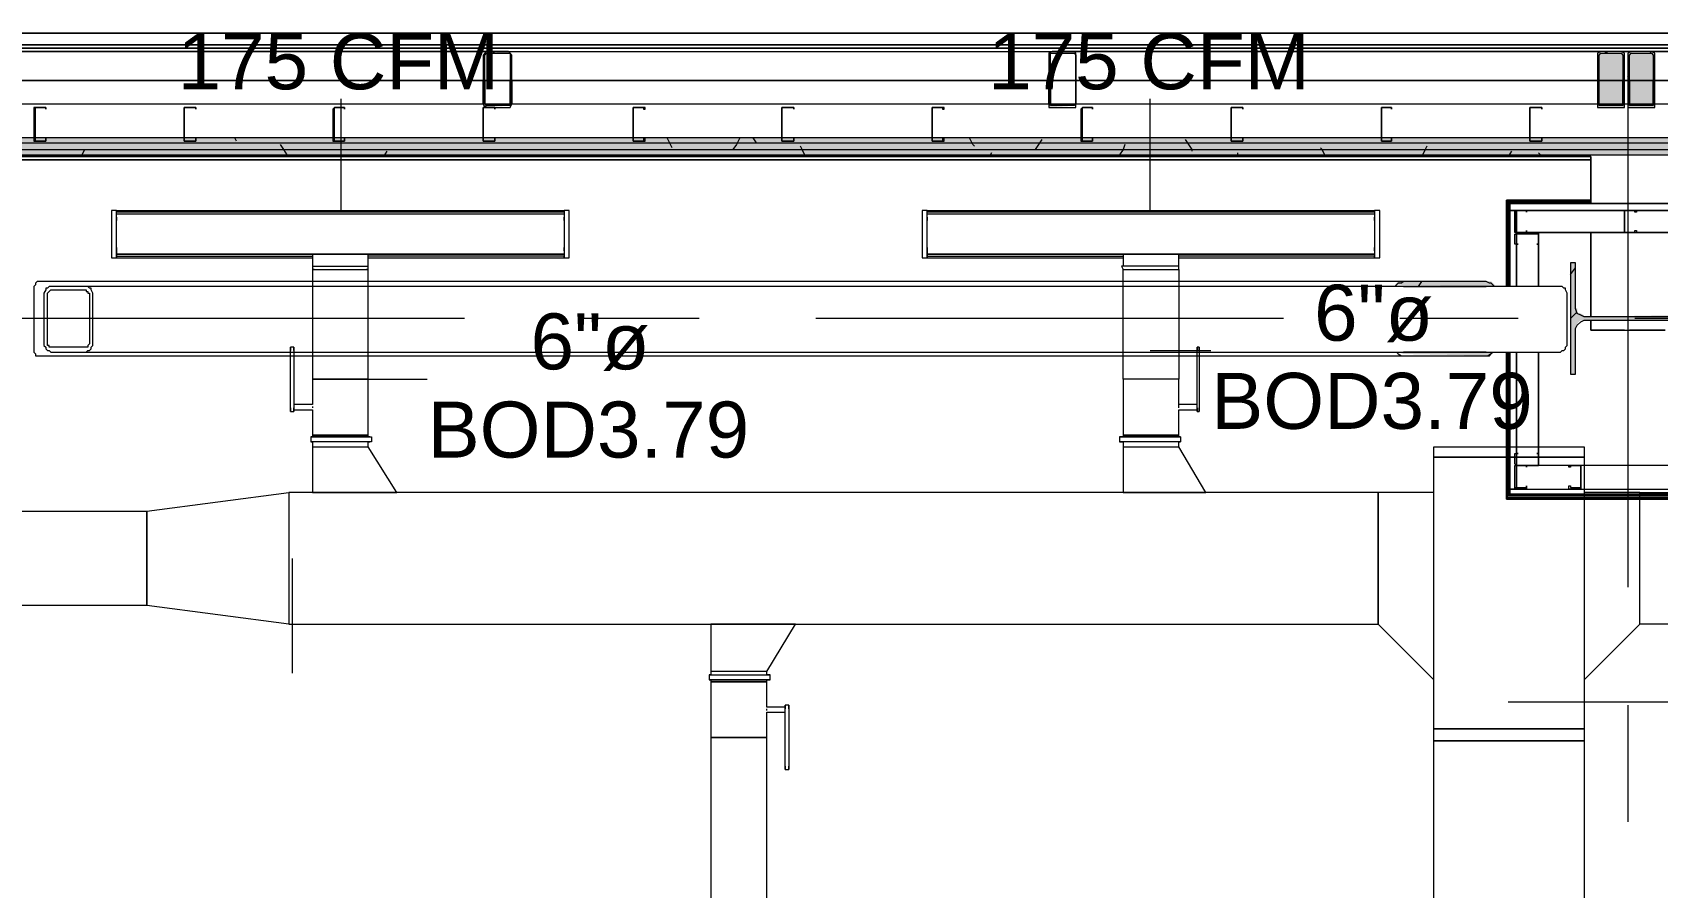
# Model space of a CAD drawing. Header units: metres. Extents: x -2 to 237, y -8 to 52.
# Drawn here: x 12.477 to 16.888, y 45.9 to 48.219 of the extents above; entities that cross this region are included whole.
import ezdxf

# ---------------------------------------------------------------- set-up
doc = ezdxf.new("R2010")
doc.units = ezdxf.units.M
doc.layers.add('HVAC - Ductos', color=5, linetype='Continuous', lineweight=0)
doc.layers.add('PDF3_Text', color=7, linetype='Continuous', lineweight=0)
doc.layers.add('PDF3_Geometry', color=7, linetype='Continuous', lineweight=0, true_color=0xaaaaaa)
doc.layers.add('PDF3_Solid Fills', color=7, linetype='Continuous', lineweight=0, true_color=0xffffff)
doc.styles.add('PDF Helvetica', font='')
doc.styles.get('PDF Helvetica').set_extended_font_data('Helvetica')

msp = doc.modelspace()

# ---------------------------------------------------------------- hatches: boundary and pattern name
at = {"layer": 'PDF3_Solid Fills', "lineweight": 0, "transparency": 33554559}
h = msp.add_hatch(color=256, dxfattribs=at)
h.paths.add_polyline_path([(13.7778, 48.1584), (13.7732, 48.1584), (13.7732, 48.021), (13.7778, 48.1578)])
h.paths.add_polyline_path([(13.7732, 48.021), (13.709, 48.0256), (13.7044, 48.0256), (13.7044, 48.0164)])
h.paths.add_polyline_path([(13.7686, 48.163), (13.7686, 48.1676), (13.7044, 48.1676)])
h.paths.add_polyline_path([(13.7044, 48.1584), (13.6999, 48.1584), (13.6999, 48.0256)])
h = msp.add_hatch(color=256, dxfattribs=at)
h.paths.add_polyline_path([(15.2399, 48.1584), (15.2353, 48.1584), (15.2353, 48.0164), (15.3086, 48.021), (15.2399, 48.021)])
h.paths.add_polyline_path([(15.2399, 48.163), (15.2399, 48.1676), (15.2353, 48.1676)])
h.paths.add_polyline_path([(15.2445, 48.1676), (15.3086, 48.163), (15.3086, 48.1676)])
for points in [[(16.7249, 48.0164), (16.7982, 48.0164), (16.7982, 48.1676), (16.7249, 48.1676)], [(16.8807, 48.0164), (16.8807, 48.1676), (16.8074, 48.1676), (16.8074, 48.0164)], [(58.6858, 47.9293), (35.6222, 47.9339), (7.0265, 47.9339), (7.0265, 47.9201), (58.6858, 47.9201)], [(58.6537, 47.9018), (58.6721, 47.8972), (58.6721, 47.9201), (7.0265, 47.9201), (7.0265, 47.9018)], [(7.0265, 47.888), (58.6399, 47.888), (58.6536, 47.8835), (58.6537, 47.8835), (58.6537, 47.9018), (7.0265, 47.9018)], [(16.9632, 47.2922), (16.9632, 47.5947), (16.9449, 47.5947), (16.9403, 47.4618), (16.9357, 47.4572), (16.922, 47.4526), (16.6882, 47.448), (16.6882, 47.4526), (16.6791, 47.4572), (16.6699, 47.4572), (16.6699, 47.471), (16.6653, 47.471), (16.6653, 47.5947), (16.6516, 47.5947), (16.6516, 47.2922), (16.6653, 47.2922), (16.6653, 47.4205), (16.6699, 47.4297), (16.6791, 47.4389), (16.9357, 47.4389), (16.9403, 47.4343), (16.9403, 47.4251), (16.9449, 47.4251), (16.9449, 47.2922)]]:
    msp.add_hatch(color=256, dxfattribs=at).paths.add_polyline_path(points)
h = msp.add_hatch(color=256, dxfattribs=at)
h.paths.add_polyline_path([(16.1841, 47.3518), (16.1978, 47.3472), (16.4315, 47.3426), (16.4315, 47.3472), (16.4361, 47.3518)])
h.paths.add_polyline_path([(16.4453, 47.5351), (16.4361, 47.5443), (16.1841, 47.5443), (16.1795, 47.5397), (16.1749, 47.5351), (16.4453, 47.5305)])

# ---------------------------------------------------------------- linework, layer by layer
at = {"layer": 'HVAC - Ductos', "lineweight": 0}
for points in [[(13.3149, 47.7368), (13.3149, 48.0393)], [(15.5103, 47.7368), (15.5103, 48.0393)], [(12.7053, 47.7184), (12.7053, 47.7139), (12.7053, 47.7093), (12.7053, 47.7139), (12.7053, 47.7322), (12.7053, 47.7368), (13.9199, 47.7368), (13.9199, 47.7322), (13.9199, 47.7139), (13.9199, 47.7093), (13.9199, 47.7139), (13.9199, 47.7184)], [(13.9199, 47.7322), (12.7053, 47.7322)], [(14.9053, 47.7184), (14.9053, 47.7139), (14.9053, 47.7093), (14.9053, 47.7139), (14.9053, 47.7322), (14.9053, 47.7368), (16.1199, 47.7368), (16.1199, 47.7322), (16.1199, 47.7139), (16.1199, 47.7093), (16.1199, 47.7139), (16.1199, 47.7184)], [(16.1199, 47.7322), (14.9053, 47.7322)], [(12.7053, 47.6634), (12.7053, 47.6726), (12.7053, 47.6818)], [(13.9199, 47.6818), (13.9199, 47.6726), (13.9199, 47.6634)], [(14.9053, 47.6634), (14.9053, 47.6726), (14.9053, 47.6818)], [(16.1199, 47.6818), (16.1199, 47.6726), (16.1199, 47.6634)], [(12.7053, 47.6314), (12.7053, 47.6084), (12.7053, 47.613), (13.2369, 47.613)], [(12.7053, 47.6084), (13.2369, 47.6084)], [(13.2415, 47.5764), (13.2369, 47.5764), (13.2415, 47.5764), (13.2599, 47.5764), (13.2828, 47.5764), (13.3149, 47.5764), (13.3424, 47.5764), (13.3653, 47.5764), (13.3836, 47.5764), (13.3882, 47.5764), (13.3882, 47.5856), (13.3882, 47.6176), (13.379, 47.6176), (13.3653, 47.6176), (13.3516, 47.6176), (13.3332, 47.6176), (13.3149, 47.6176), (13.292, 47.6176), (13.2736, 47.6176), (13.2599, 47.6176), (13.2461, 47.6176), (13.2369, 47.6176), (13.2369, 47.5856), (13.2369, 47.5764), (13.2369, 47.2784), (13.2461, 47.2784), (13.2599, 47.2784), (13.2736, 47.2784), (13.292, 47.2784), (13.3149, 47.2784), (13.3332, 47.2784), (13.3516, 47.2784), (13.3653, 47.2784), (13.379, 47.2784), (13.3882, 47.2784), (13.3882, 47.5764), (13.3836, 47.5764)], [(13.9199, 47.6314), (13.9199, 47.6084), (13.9199, 47.613), (13.3882, 47.613)], [(13.3882, 47.6084), (13.9199, 47.6084)], [(14.9053, 47.6314), (14.9053, 47.6084), (14.9053, 47.613), (15.4369, 47.613)], [(14.9053, 47.6084), (15.4369, 47.6084)], [(15.6386, 47.2097), (15.5882, 47.2097), (15.5882, 47.2784), (15.5836, 47.2784), (15.5791, 47.2784), (15.5653, 47.2784), (15.5516, 47.2784), (15.5332, 47.2784), (15.5103, 47.2784), (15.492, 47.2784), (15.4736, 47.2784), (15.4553, 47.2784), (15.4461, 47.2784), (15.4369, 47.2784), (15.4369, 47.5764), (15.4415, 47.5764), (15.4553, 47.5764), (15.4828, 47.5764), (15.5103, 47.5764), (15.5424, 47.5764), (15.5653, 47.5764), (15.5836, 47.5764), (15.5882, 47.5764), (15.5882, 47.5856), (15.5882, 47.6176), (15.5836, 47.6176), (15.5791, 47.6176), (15.5653, 47.6176), (15.5516, 47.6176), (15.5332, 47.6176), (15.5103, 47.6176), (15.492, 47.6176), (15.4736, 47.6176), (15.4553, 47.6176), (15.4461, 47.6176), (15.4369, 47.6176), (15.4369, 47.5856)], [(16.1199, 47.6314), (16.1199, 47.6084), (16.1199, 47.613), (15.5882, 47.613)], [(15.5882, 47.6084), (16.1199, 47.6084)], [(13.2369, 47.5856), (13.2415, 47.5856), (13.2599, 47.5856), (13.2828, 47.5856), (13.3149, 47.5856), (13.3424, 47.5856), (13.3699, 47.5856), (13.3836, 47.5856), (13.3882, 47.5856)], [(13.2461, 47.5764), (13.2599, 47.5764), (13.2736, 47.5764), (13.2828, 47.5764)], [(13.2874, 47.5764), (13.292, 47.5764), (13.3149, 47.5764), (13.3332, 47.5764), (13.3378, 47.5764)], [(13.3424, 47.5764), (13.3516, 47.5764), (13.3653, 47.5764), (13.379, 47.5764)], [(15.5882, 47.5856), (15.5836, 47.5856), (15.5653, 47.5856), (15.5424, 47.5856), (15.5103, 47.5856), (15.4828, 47.5856), (15.4553, 47.5856), (15.4415, 47.5856), (15.4324, 47.5856), (15.4369, 47.5764), (15.4415, 47.5764), (15.4461, 47.5764), (15.4553, 47.5764), (15.4736, 47.5764), (15.4782, 47.5764)], [(15.5836, 47.5764), (15.5882, 47.5764), (15.5882, 47.2784), (15.5836, 47.2784), (15.5791, 47.2784), (15.5653, 47.2784), (15.5516, 47.2784), (15.5332, 47.2784), (15.5103, 47.2784), (15.492, 47.2784), (15.4736, 47.2784), (15.4553, 47.2784), (15.4461, 47.2784), (15.4369, 47.2784), (15.4369, 47.1272), (15.4369, 47.1226)], [(15.4874, 47.5764), (15.492, 47.5764), (15.5103, 47.5764), (15.5332, 47.5764), (15.5378, 47.5764)], [(15.5332, 47.5856), (15.5149, 47.5856)], [(15.5424, 47.5764), (15.5516, 47.5764), (15.5653, 47.5764), (15.5791, 47.5764)], [(13.1866, 47.3655), (13.1774, 47.3655)], [(13.1774, 47.2006), (13.1774, 47.196), (13.1774, 47.1914), (13.1774, 47.196), (13.1774, 47.2006), (13.1774, 47.3564)], [(13.1866, 47.3564), (13.1866, 47.2006), (13.1866, 47.196), (13.1866, 47.1914), (13.1866, 47.196), (13.1866, 47.2006), (13.1866, 47.196), (13.2369, 47.196), (13.2369, 47.1272), (13.2369, 47.1226)], [(15.5103, 47.3564), (15.6753, 47.3564)], [(15.5882, 47.1226), (15.5882, 47.1272), (15.5882, 47.196), (15.6386, 47.196), (15.6386, 47.2006), (15.6386, 47.196), (15.6386, 47.1914), (15.6386, 47.196), (15.6386, 47.2006), (15.6386, 47.3564), (15.6386, 47.361), (15.6386, 47.3655), (15.6386, 47.361), (15.6386, 47.3564)], [(15.6432, 47.3655), (15.6386, 47.3655)], [(15.6432, 47.3564), (15.6432, 47.361), (15.6432, 47.3655), (15.6432, 47.361), (15.6432, 47.3564), (15.6432, 47.2006), (15.6432, 47.196), (15.6432, 47.1914), (15.6432, 47.196), (15.6432, 47.2006)], [(13.3882, 47.1226), (13.3882, 47.1272), (13.3882, 47.2784), (13.379, 47.2784), (13.3653, 47.2784), (13.3516, 47.2784), (13.3332, 47.2784), (13.3149, 47.2784), (13.292, 47.2784), (13.2736, 47.2784), (13.2599, 47.2784), (13.2461, 47.2784), (13.2369, 47.2784), (13.2369, 47.2097), (13.1866, 47.2097)], [(13.3149, 47.2784), (13.5486, 47.2784)], [(13.2369, 47.2051), (13.2369, 47.2006)], [(15.5882, 47.2006), (15.5882, 47.2051), (15.5882, 47.2097)], [(13.1774, 47.1914), (13.1866, 47.1914)], [(15.6386, 47.1914), (15.6432, 47.1914)], [(13.3928, 47.1226), (13.3836, 47.1226), (13.3699, 47.1226), (13.3561, 47.1226), (13.3332, 47.1226), (13.3149, 47.1226), (13.292, 47.1226), (13.2736, 47.1226), (13.2553, 47.1226), (13.2415, 47.1226), (13.2324, 47.1226), (13.2415, 47.1226), (13.2553, 47.1226), (13.2736, 47.1226), (13.292, 47.1226), (13.3149, 47.1226), (13.3332, 47.1226), (13.3561, 47.1226), (13.3699, 47.1226), (13.3836, 47.1226), (13.3928, 47.1226), (13.3974, 47.1226), (13.3974, 47.1088), (13.3928, 47.1088), (13.3836, 47.1088), (13.3699, 47.1088), (13.3561, 47.1088), (13.3332, 47.1088), (13.3149, 47.1088), (13.292, 47.1088), (13.2736, 47.1088), (13.2553, 47.1088), (13.2415, 47.1088), (13.2324, 47.1088), (13.2369, 47.1088), (13.2369, 47.0951), (13.2461, 47.0951), (13.2599, 47.0951), (13.2736, 47.0951), (13.292, 47.0951), (13.3149, 47.0951), (13.3332, 47.0951), (13.3516, 47.0951), (13.3653, 47.0951), (13.379, 47.0951), (13.3882, 47.0951), (13.3882, 47.1088), (13.3928, 47.1088)], [(13.2324, 47.1226), (13.2324, 47.1088)], [(13.2461, 47.1088), (13.2415, 47.1088)], [(13.2599, 47.1088), (13.2553, 47.1088)], [(13.3561, 47.1088), (13.3516, 47.1088), (13.3332, 47.1088), (13.3149, 47.1088), (13.292, 47.1088), (13.2736, 47.1088)], [(13.3699, 47.1088), (13.3653, 47.1088)], [(13.3836, 47.1088), (13.379, 47.1088)], [(15.5928, 47.1226), (15.5928, 47.1088), (15.5836, 47.1088), (15.5699, 47.1088), (15.5516, 47.1088), (15.5332, 47.1088), (15.5103, 47.1088), (15.492, 47.1088), (15.4691, 47.1088), (15.4507, 47.1088), (15.4415, 47.1088), (15.4324, 47.1088), (15.4278, 47.1088), (15.4324, 47.1088), (15.4369, 47.1088), (15.4369, 47.0951), (15.4461, 47.0951), (15.4553, 47.0951), (15.4736, 47.0951), (15.492, 47.0951), (15.5103, 47.0951), (15.5332, 47.0951), (15.5516, 47.0951), (15.5653, 47.0951), (15.5791, 47.0951), (15.5836, 47.0951), (15.5882, 47.0951), (15.5882, 47.1088), (15.5836, 47.1088), (15.5791, 47.1088)], [(15.4278, 47.1226), (15.4278, 47.1088)], [(15.4461, 47.1088), (15.4415, 47.1088)], [(15.4553, 47.1088), (15.4507, 47.1088)], [(15.5516, 47.1088), (15.5332, 47.1088), (15.5103, 47.1088), (15.492, 47.1088), (15.4736, 47.1088), (15.4691, 47.1088)], [(15.5699, 47.1088), (15.5653, 47.1088)], [(15.5882, 47.1088), (15.5928, 47.1088)], [(13.2369, 47.0951), (13.2369, 46.9713), (13.2415, 46.9713), (13.2599, 46.9713), (13.2828, 46.9713), (13.3149, 46.9713), (13.3882, 46.9713), (13.4203, 46.9713), (13.4432, 46.9713), (13.457, 46.9713), (13.4662, 46.9713), (13.3882, 47.0951)], [(13.2828, 47.0951), (13.2874, 47.0951)], [(13.3378, 47.0951), (13.3424, 47.0951)], [(15.4369, 47.0951), (15.4369, 46.9713), (15.4415, 46.9713), (15.4553, 46.9713), (15.4828, 46.9713), (15.5103, 46.9713), (15.5882, 46.9713), (15.6157, 46.9713), (15.6432, 46.9713), (15.657, 46.9713), (15.6616, 46.9713), (15.5882, 47.0951)], [(15.4782, 47.0951), (15.4828, 47.0951), (15.4874, 47.0951)], [(15.5378, 47.0951), (15.5424, 47.0951)], [(13.4662, 46.9713), (13.457, 46.9713), (13.4432, 46.9713), (13.4203, 46.9713), (13.3882, 46.9713), (13.3149, 46.9713), (13.2828, 46.9713), (13.2599, 46.9713), (13.2415, 46.9713), (13.2369, 46.9713)], [(15.6616, 46.9713), (15.657, 46.9713), (15.6432, 46.9713), (15.6157, 46.9713), (15.5882, 46.9713), (15.5103, 46.9713), (15.4828, 46.9713), (15.4553, 46.9713), (15.4415, 46.9713), (15.4369, 46.9713)], [(13.182, 46.7926), (13.182, 46.481)], [(14.4699, 46.4856), (14.5478, 46.6138), (14.5432, 46.6138), (14.5249, 46.6138), (14.502, 46.6138), (14.4699, 46.6138), (14.3966, 46.6138), (14.3645, 46.6138), (14.3415, 46.6138), (14.3232, 46.6138), (14.3186, 46.6138), (14.3186, 46.4856)], [(14.3186, 46.6138), (14.3232, 46.6138), (14.3415, 46.6138), (14.3645, 46.6138), (14.3966, 46.6138), (14.4699, 46.6138), (14.502, 46.6138), (14.5249, 46.6138), (14.5432, 46.6138), (14.5478, 46.6138)], [(14.314, 46.4764), (14.314, 46.4626)], [(14.3186, 46.4764), (14.314, 46.4764), (14.3232, 46.4764), (14.3369, 46.4764), (14.3553, 46.4764), (14.3736, 46.4764), (14.3966, 46.4764), (14.4149, 46.4764), (14.4378, 46.4764), (14.4561, 46.4764), (14.4653, 46.4764), (14.4745, 46.4764), (14.479, 46.4764)], [(14.479, 46.4626), (14.479, 46.4764), (14.4745, 46.4764), (14.4699, 46.4764), (14.4699, 46.4856), (14.4607, 46.4856), (14.4516, 46.4856), (14.4332, 46.4856), (14.4149, 46.4856), (14.3966, 46.4856), (14.3782, 46.4856), (14.3599, 46.4856), (14.3415, 46.4856), (14.3278, 46.4856), (14.3232, 46.4856), (14.3186, 46.4856), (14.3186, 46.4764), (14.3232, 46.4764), (14.3278, 46.4764)], [(14.3186, 46.4626), (14.3186, 46.458), (14.3186, 46.3068), (14.3232, 46.3068), (14.3278, 46.3068), (14.3415, 46.3068), (14.3599, 46.3068), (14.3782, 46.3068), (14.3966, 46.3068), (14.4149, 46.3068), (14.4332, 46.3068), (14.4516, 46.3068), (14.4607, 46.3068), (14.4699, 46.3068), (14.4607, 46.3068), (14.4516, 46.3068), (14.4332, 46.3068), (14.4149, 46.3068), (14.3966, 46.3068), (14.3782, 46.3068), (14.3599, 46.3068), (14.3415, 46.3068), (14.3278, 46.3068), (14.3232, 46.3068), (14.3186, 46.3068), (14.3186, 45.193)], [(14.3369, 46.4764), (14.3415, 46.4764)], [(14.3553, 46.4764), (14.3599, 46.4764), (14.3782, 46.4764), (14.3966, 46.4764), (14.4149, 46.4764), (14.4332, 46.4764), (14.4378, 46.4764)], [(14.369, 46.4856), (14.3645, 46.4856)], [(14.4286, 46.4856), (14.424, 46.4856), (14.4195, 46.4856)], [(14.4516, 46.4764), (14.4561, 46.4764), (14.4607, 46.4764), (14.4653, 46.4764)], [(14.5203, 46.2288), (14.5203, 46.3847), (14.5203, 46.3892), (14.5203, 46.3938), (14.5203, 46.3892), (14.5203, 46.3847), (14.5203, 46.3892), (14.4699, 46.3892), (14.4699, 46.458), (14.4699, 46.4626)], [(16.482, 46.403), (17.4628, 46.403), (17.4628, 46.2014)], [(14.4699, 46.3801), (14.4699, 46.3847)], [(14.4699, 45.193), (14.4699, 46.3068), (14.4699, 46.3756), (14.5203, 46.3756)], [(14.5295, 46.3938), (14.5203, 46.3938)], [(14.5295, 46.3847), (14.5295, 46.3892), (14.5295, 46.3938), (14.5295, 46.3892), (14.5295, 46.3847), (14.5295, 46.2288)], [(14.5203, 46.2197), (14.5295, 46.2197)]]:
    msp.add_lwpolyline(points, dxfattribs=at)
for points in [[(12.6915, 47.7368), (12.6915, 47.6084), (12.7053, 47.6084), (12.7053, 47.7368)], [(12.7053, 47.7276), (13.9199, 47.7276), (13.9199, 47.6176), (12.7053, 47.6176)], [(13.9336, 47.7368), (13.9199, 47.7368), (13.9199, 47.6084), (13.9336, 47.6084)], [(14.8915, 47.7368), (14.8915, 47.6084), (14.9053, 47.6084), (14.9053, 47.7368)], [(14.9053, 47.7276), (16.1199, 47.7276), (16.1199, 47.6176), (14.9053, 47.6176)], [(16.1336, 47.7368), (16.1199, 47.7368), (16.1199, 47.6084), (16.1336, 47.6084)], [(12.7053, 47.636), (12.7053, 47.6314), (12.7053, 47.6268), (12.7053, 47.6314)], [(13.9199, 47.6268), (13.9199, 47.6314), (13.9199, 47.636), (13.9199, 47.6314)], [(14.9053, 47.636), (14.9053, 47.6314), (14.9053, 47.6268), (14.9053, 47.6314)], [(16.1199, 47.6268), (16.1199, 47.6314), (16.1199, 47.636), (16.1199, 47.6314)], [(13.9199, 47.6176), (12.7053, 47.6176)], [(16.1199, 47.6176), (14.9053, 47.6176)], [(13.1774, 47.3564), (13.1774, 47.361), (13.1774, 47.3655), (13.1774, 47.361)], [(13.1866, 47.3564), (13.1866, 47.361), (13.1866, 47.3655), (13.1866, 47.361)], [(13.2369, 47.1272), (13.2461, 47.1272), (13.2599, 47.1272), (13.2736, 47.1272), (13.292, 47.1272), (13.3149, 47.1272), (13.3332, 47.1272), (13.3516, 47.1272), (13.3653, 47.1272), (13.379, 47.1272), (13.3882, 47.1272), (13.379, 47.1272), (13.3653, 47.1272), (13.3516, 47.1272), (13.3332, 47.1272), (13.3149, 47.1272), (13.292, 47.1272), (13.2736, 47.1272), (13.2599, 47.1272), (13.2461, 47.1272)], [(13.3882, 47.1272), (13.379, 47.1272), (13.3653, 47.1272), (13.3516, 47.1272), (13.3332, 47.1272), (13.3149, 47.1272), (13.292, 47.1272), (13.2736, 47.1272), (13.2599, 47.1272), (13.2461, 47.1272), (13.2369, 47.1272), (13.2461, 47.1272), (13.2599, 47.1272), (13.2736, 47.1272), (13.292, 47.1272), (13.3149, 47.1272), (13.3332, 47.1272), (13.3516, 47.1272), (13.3653, 47.1272), (13.379, 47.1272)], [(13.2369, 47.1226), (13.2461, 47.1226), (13.2599, 47.1226), (13.2736, 47.1226), (13.292, 47.1226), (13.3149, 47.1226), (13.3332, 47.1226), (13.3516, 47.1226), (13.3653, 47.1226), (13.379, 47.1226), (13.3882, 47.1226), (13.379, 47.1226), (13.3653, 47.1226), (13.3516, 47.1226), (13.3332, 47.1226), (13.3149, 47.1226), (13.292, 47.1226), (13.2736, 47.1226), (13.2599, 47.1226), (13.2461, 47.1226)], [(15.5928, 47.1226), (15.5836, 47.1226), (15.5699, 47.1226), (15.5516, 47.1226), (15.5332, 47.1226), (15.5103, 47.1226), (15.492, 47.1226), (15.4691, 47.1226), (15.4507, 47.1226), (15.4415, 47.1226), (15.4324, 47.1226), (15.4278, 47.1226), (15.4324, 47.1226), (15.4415, 47.1226), (15.4507, 47.1226), (15.4691, 47.1226), (15.492, 47.1226), (15.5103, 47.1226), (15.5332, 47.1226), (15.5516, 47.1226), (15.5699, 47.1226), (15.5836, 47.1226)], [(15.4369, 47.1272), (15.4461, 47.1272), (15.4553, 47.1272), (15.4736, 47.1272), (15.492, 47.1272), (15.5103, 47.1272), (15.5332, 47.1272), (15.5516, 47.1272), (15.5653, 47.1272), (15.5791, 47.1272), (15.5836, 47.1272), (15.5882, 47.1272), (15.5836, 47.1272), (15.5791, 47.1272), (15.5653, 47.1272), (15.5516, 47.1272), (15.5332, 47.1272), (15.5103, 47.1272), (15.492, 47.1272), (15.4736, 47.1272), (15.4553, 47.1272), (15.4461, 47.1272)], [(15.4369, 47.1272), (15.4461, 47.1272), (15.4553, 47.1272), (15.4736, 47.1272), (15.492, 47.1272), (15.5103, 47.1272), (15.5332, 47.1272), (15.5516, 47.1272), (15.5653, 47.1272), (15.5791, 47.1272), (15.5836, 47.1272), (15.5882, 47.1272), (15.5836, 47.1272), (15.5791, 47.1272), (15.5653, 47.1272), (15.5516, 47.1272), (15.5332, 47.1272), (15.5103, 47.1272), (15.492, 47.1272), (15.4736, 47.1272), (15.4553, 47.1272), (15.4461, 47.1272)], [(15.4369, 47.1226), (15.4461, 47.1226), (15.4553, 47.1226), (15.4736, 47.1226), (15.492, 47.1226), (15.5103, 47.1226), (15.5332, 47.1226), (15.5516, 47.1226), (15.5653, 47.1226), (15.5791, 47.1226), (15.5836, 47.1226), (15.5882, 47.1226), (15.5836, 47.1226), (15.5791, 47.1226), (15.5653, 47.1226), (15.5516, 47.1226), (15.5332, 47.1226), (15.5103, 47.1226), (15.492, 47.1226), (15.4736, 47.1226), (15.4553, 47.1226), (15.4461, 47.1226)], [(16.6882, 47.0676), (16.2803, 47.0676), (16.2803, 47.0951), (16.6882, 47.0951)], [(16.6882, 47.0676), (16.6882, 46.3297), (16.2803, 46.3297), (16.2803, 47.0676)], [(13.1728, 46.9713), (13.1728, 46.6138), (12.7878, 46.6643), (12.7878, 46.921)], [(16.1291, 46.9713), (13.1728, 46.9713), (13.1728, 46.6138), (16.1291, 46.6138), (16.1291, 46.9713), (16.1291, 46.6138), (16.2803, 46.4626), (16.2803, 46.9713)], [(16.6882, 46.9713), (16.6882, 46.4626), (16.8395, 46.6138), (16.8395, 46.9713), (19.0487, 46.9713), (19.0487, 46.6138), (16.8395, 46.6138), (16.8395, 46.9713)], [(12.7878, 46.6643), (11.674, 46.6643), (11.674, 46.921), (12.7878, 46.921)], [(14.479, 46.4626), (14.4745, 46.4626), (14.4653, 46.4626), (14.4561, 46.4626), (14.4378, 46.4626), (14.4149, 46.4626), (14.3966, 46.4626), (14.3736, 46.4626), (14.3553, 46.4626), (14.3369, 46.4626), (14.3232, 46.4626), (14.314, 46.4626), (14.3232, 46.4626), (14.3369, 46.4626), (14.3553, 46.4626), (14.3736, 46.4626), (14.3966, 46.4626), (14.4149, 46.4626), (14.4378, 46.4626), (14.4561, 46.4626), (14.4653, 46.4626), (14.4745, 46.4626)], [(14.4699, 46.4626), (14.4607, 46.4626), (14.4516, 46.4626), (14.4332, 46.4626), (14.4149, 46.4626), (14.3966, 46.4626), (14.3782, 46.4626), (14.3599, 46.4626), (14.3415, 46.4626), (14.3278, 46.4626), (14.3232, 46.4626), (14.3186, 46.4626), (14.3232, 46.4626), (14.3278, 46.4626), (14.3415, 46.4626), (14.3599, 46.4626), (14.3782, 46.4626), (14.3966, 46.4626), (14.4149, 46.4626), (14.4332, 46.4626), (14.4516, 46.4626), (14.4607, 46.4626)], [(14.4699, 46.458), (14.4607, 46.458), (14.4516, 46.458), (14.4332, 46.458), (14.4149, 46.458), (14.3966, 46.458), (14.3782, 46.458), (14.3599, 46.458), (14.3415, 46.458), (14.3278, 46.458), (14.3232, 46.458), (14.3186, 46.458), (14.3232, 46.458), (14.3278, 46.458), (14.3415, 46.458), (14.3599, 46.458), (14.3782, 46.458), (14.3966, 46.458), (14.4149, 46.458), (14.4332, 46.458), (14.4516, 46.458), (14.4607, 46.458)], [(14.3186, 46.458), (14.3232, 46.458), (14.3278, 46.458), (14.3415, 46.458), (14.3599, 46.458), (14.3782, 46.458), (14.3966, 46.458), (14.4149, 46.458), (14.4332, 46.458), (14.4516, 46.458), (14.4607, 46.458), (14.4699, 46.458), (14.4607, 46.458), (14.4516, 46.458), (14.4332, 46.458), (14.4149, 46.458), (14.3966, 46.458), (14.3782, 46.458), (14.3599, 46.458), (14.3415, 46.458), (14.3278, 46.458), (14.3232, 46.458)], [(16.2803, 46.2976), (16.2803, 46.3297), (16.6882, 46.3297), (16.6882, 46.2976)], [(16.6882, 46.2976), (16.6882, 44.4734), (16.2803, 44.4734), (16.2803, 46.2976)], [(14.5203, 46.2288), (14.5203, 46.2242), (14.5203, 46.2197), (14.5203, 46.2242)], [(14.5295, 46.2288), (14.5295, 46.2242), (14.5295, 46.2197), (14.5295, 46.2242)]]:
    msp.add_lwpolyline(points, close=True, dxfattribs=at)
at = {"layer": 'PDF3_Geometry', "lineweight": 0}
for points in [[(13.7366, 48.218), (12.2057, 48.218)], [(15.272, 48.218), (13.7366, 48.218)], [(16.8074, 48.218), (15.272, 48.218)], [(18.3383, 48.218), (16.8074, 48.218)], [(13.7366, 48.186), (12.2057, 48.186)], [(13.7366, 48.1768), (12.2057, 48.1768)], [(13.6999, 48.0256), (13.7044, 48.0164), (13.709, 48.0164), (13.7686, 48.0164), (13.7732, 48.0164), (13.7778, 48.0256), (13.7778, 48.1584), (13.7732, 48.163), (13.7686, 48.1676), (13.709, 48.1676), (13.7044, 48.163), (13.6999, 48.1584)], [(15.272, 48.186), (13.7366, 48.186)], [(15.272, 48.1768), (13.7366, 48.1768)], [(15.2353, 48.0256), (15.2353, 48.0164), (15.2445, 48.0164), (15.3041, 48.0164), (15.3086, 48.0164), (15.3086, 48.0256), (15.3086, 48.1584), (15.3086, 48.163), (15.3041, 48.1676), (15.2445, 48.1676), (15.2353, 48.163), (15.2353, 48.1584)], [(16.8074, 48.186), (15.272, 48.186)], [(16.8074, 48.1768), (15.272, 48.1768)], [(16.7341, 48.0164), (16.7891, 48.0164), (16.7982, 48.0164), (16.7982, 48.0256), (16.7982, 48.1539), (16.7982, 48.163), (16.7891, 48.1676), (16.7341, 48.1676), (16.7249, 48.163), (16.7249, 48.1539), (16.7249, 48.0256), (16.7249, 48.0164)], [(16.8074, 48.1676), (16.7891, 48.1676)], [(18.3383, 48.186), (16.8074, 48.186)], [(18.3383, 48.1768), (16.8074, 48.1768)], [(16.8165, 48.0164), (16.8716, 48.0164), (16.8807, 48.0164), (16.8807, 48.0256), (16.8807, 48.1539), (16.8807, 48.163), (16.8716, 48.1676), (16.8165, 48.1676), (16.8074, 48.163), (16.8074, 48.1539), (16.8074, 48.0256), (16.8074, 48.0164)], [(16.8165, 48.1676), (16.8074, 48.1676)], [(13.7686, 48.021), (13.709, 48.021), (13.7044, 48.0256), (13.7044, 48.1584), (13.709, 48.163), (13.7686, 48.163), (13.7732, 48.163), (13.7732, 48.1584), (13.7732, 48.0256), (13.7732, 48.021)], [(15.3041, 48.021), (15.2445, 48.021), (15.2399, 48.021), (15.2399, 48.0256), (15.2399, 48.1584), (15.2399, 48.163), (15.2445, 48.163), (15.3041, 48.163), (15.3086, 48.1584), (15.3086, 48.0256)], [(16.7341, 48.021), (16.7295, 48.021), (16.7295, 48.0256), (16.7295, 48.1539), (16.7295, 48.1584), (16.7341, 48.163), (16.7891, 48.163), (16.7937, 48.1584), (16.7937, 48.1539), (16.7937, 48.0256), (16.7937, 48.021), (16.7891, 48.021)], [(16.8762, 48.0256), (16.8762, 48.021), (16.8716, 48.021), (16.8165, 48.021), (16.8119, 48.021), (16.8119, 48.0256), (16.8119, 48.1539), (16.8119, 48.1584), (16.8165, 48.163), (16.8716, 48.163), (16.8762, 48.1584), (16.8762, 48.1539)], [(12.2836, 48.0897), (13.6999, 48.0897)], [(13.7044, 48.0897), (13.7366, 48.0897), (13.7732, 48.0897), (13.7366, 48.0897)], [(13.7778, 48.0897), (15.2353, 48.0897)], [(15.2399, 48.0897), (15.272, 48.0897)], [(15.272, 48.0897), (15.3086, 48.0897), (16.7249, 48.0897), (15.3086, 48.0897)], [(15.3086, 48.0897), (15.3086, 48.0256)], [(16.7295, 48.0897), (16.7937, 48.0897)], [(16.7982, 48.0897), (16.8074, 48.0897)], [(16.8119, 48.0897), (16.8762, 48.0897)], [(16.8807, 48.0897), (18.3016, 48.0897)], [(12.5128, 48.0164), (12.4853, 48.0164), (12.4807, 48.0164), (12.4807, 48.0118), (12.4807, 47.9247), (12.4853, 47.9247), (12.5128, 47.9247), (12.5128, 47.9339), (12.5128, 47.9247), (12.4853, 47.9247), (12.4853, 48.0118), (12.4853, 48.0164), (12.5128, 48.0164), (12.5128, 48.0118)], [(12.9207, 48.0164), (12.8886, 48.0164), (12.8886, 48.0118), (12.8886, 47.9247), (12.9207, 47.9247), (12.9207, 47.9339), (12.9207, 47.9247), (12.8886, 47.9247), (12.8886, 48.0118), (12.8886, 48.0164), (12.9207, 48.0164), (12.9207, 48.0118)], [(13.324, 48.0164), (13.2966, 48.0164), (13.292, 48.0118), (13.292, 47.9247), (13.2966, 47.9247), (13.324, 47.9247), (13.324, 47.9339), (13.324, 47.9247), (13.2966, 47.9247), (13.2966, 48.0118), (13.2966, 48.0164), (13.324, 48.0164), (13.324, 48.0118)], [(13.732, 48.0164), (13.6999, 48.0164), (13.6999, 48.0118), (13.6999, 47.9247), (13.732, 47.9247), (13.732, 47.9339), (13.732, 47.9247), (13.6999, 47.9247), (13.6999, 48.0118), (13.6999, 48.0164), (13.732, 48.0164), (13.732, 48.0118)], [(14.1399, 48.0164), (14.1078, 48.0164), (14.1078, 48.0118), (14.1078, 47.9247), (14.1399, 47.9247), (14.1399, 47.9339), (14.1353, 47.9339), (14.1353, 47.9247), (14.1078, 47.9247), (14.1078, 48.0118), (14.1078, 48.0164), (14.1353, 48.0164), (14.1353, 48.0118), (14.1399, 48.0118)], [(14.5432, 48.0164), (14.5157, 48.0164), (14.5111, 48.0164), (14.5111, 48.0118), (14.5111, 47.9247), (14.5157, 47.9247), (14.5432, 47.9247), (14.5432, 47.9339), (14.5432, 47.9247), (14.5157, 47.9247), (14.5111, 47.9247), (14.5111, 48.0118), (14.5111, 48.0164), (14.5157, 48.0164), (14.5432, 48.0164), (14.5432, 48.0118)], [(14.9512, 48.0164), (14.919, 48.0164), (14.919, 48.0118), (14.919, 47.9247), (14.9512, 47.9247), (14.9512, 47.9339), (14.9466, 47.9339), (14.9466, 47.9247), (14.919, 47.9247), (14.919, 48.0118), (14.919, 48.0164), (14.9466, 48.0164), (14.9466, 48.0118), (14.9512, 48.0118)], [(15.3545, 48.0164), (15.327, 48.0164), (15.3224, 48.0118), (15.3224, 47.9247), (15.327, 47.9247), (15.3545, 47.9247), (15.3545, 47.9339), (15.3545, 47.9247), (15.327, 47.9247), (15.327, 48.0118), (15.327, 48.0164), (15.3545, 48.0164), (15.3545, 48.0118)], [(15.7624, 48.0164), (15.7303, 48.0164), (15.7303, 48.0118), (15.7303, 47.9247), (15.7624, 47.9247), (15.7624, 47.9339), (15.7624, 47.9247), (15.7303, 47.9247), (15.7303, 48.0118), (15.7303, 48.0164), (15.7624, 48.0164), (15.7624, 48.0118)], [(16.1657, 48.0164), (16.1382, 48.0164), (16.1382, 48.0118), (16.1382, 47.9247), (16.1657, 47.9247), (16.1657, 47.9339), (16.1657, 47.9247), (16.1382, 47.9247), (16.1382, 48.0118), (16.1382, 48.0164), (16.1657, 48.0164), (16.1657, 48.0118)], [(16.5737, 48.0164), (16.5461, 48.0164), (16.5415, 48.0164), (16.5415, 48.0118), (16.5415, 47.9247), (16.5461, 47.9247), (16.5737, 47.9247), (16.5737, 47.9339), (16.5737, 47.9247), (16.5461, 47.9247), (16.5415, 47.9247), (16.5415, 48.0118), (16.5415, 48.0164), (16.5461, 48.0164), (16.5737, 48.0164), (16.5737, 48.0118)], [(16.7065, 47.8834), (7.7094, 47.888)], [(7.7094, 47.8743), (16.7065, 47.8743)], [(7.7094, 47.8743), (16.7065, 47.8743)], [(16.7065, 47.8834), (16.7065, 47.7552)], [(16.4774, 47.5305), (16.4774, 47.7643)], [(16.4866, 47.6772), (16.4866, 47.5305), (16.4866, 47.7552)], [(16.4866, 47.5305), (16.4866, 47.7552)], [(16.4866, 47.5305), (16.4866, 47.7552)], [(16.5049, 47.6772), (16.5049, 47.5305), (16.5049, 47.7368), (16.4866, 47.7368), (17.1099, 47.7368), (17.1099, 47.7552), (17.1099, 47.5305), (17.1099, 47.7368), (17.0458, 47.7368), (17.0458, 47.6772), (17.0458, 47.5305), (17.0458, 47.6772), (16.5645, 47.6772), (16.5645, 47.5305), (16.5645, 47.6772)], [(16.5049, 47.6772), (16.5003, 47.6772), (16.5003, 47.7368), (16.5049, 47.7368), (16.5324, 47.7368), (16.5324, 47.7322), (16.5324, 47.7368), (16.5049, 47.7368), (16.5003, 47.7368), (16.5003, 47.6772), (16.5049, 47.6772), (16.5324, 47.6772)], [(16.5645, 47.6772), (17.0458, 47.6772), (17.0458, 47.7368), (16.5049, 47.7368), (16.5049, 47.6772)], [(16.7982, 47.6772), (16.7982, 47.7368), (16.8303, 47.7368), (16.8303, 47.7322), (16.8257, 47.7322), (16.8257, 47.7368), (16.7982, 47.7368), (16.7982, 47.6772), (16.8257, 47.6772), (16.8257, 47.6818), (16.8303, 47.6818), (16.8303, 47.6772)], [(16.5324, 47.6818), (16.5324, 47.6772)], [(16.5003, 47.6726), (16.5049, 47.6726), (16.5049, 47.6772), (16.5645, 47.6772), (16.5645, 47.6726), (16.5645, 47.6451), (16.5599, 47.6451), (16.5645, 47.6451), (16.5645, 47.6726), (16.5049, 47.6726), (16.5049, 47.6451), (16.5095, 47.6451), (16.5003, 47.6451)], [(16.7065, 47.6772), (16.7065, 47.448)], [(16.9632, 47.2922), (16.9632, 47.5947), (16.9449, 47.5947), (16.9449, 47.471), (16.9403, 47.4572), (16.9357, 47.4526), (16.922, 47.448), (16.6882, 47.448), (16.6791, 47.4526), (16.6699, 47.4572), (16.6653, 47.471), (16.6653, 47.5947), (16.6516, 47.5947), (16.6516, 47.2922), (16.6653, 47.2922), (16.6653, 47.416), (16.6699, 47.4251), (16.6791, 47.4343), (16.6882, 47.4389), (16.922, 47.4389), (16.9357, 47.4343), (16.9403, 47.4251), (16.9449, 47.416), (16.9449, 47.2922)], [(12.6228, 47.3518), (12.6274, 47.3564), (12.632, 47.3564), (12.6366, 47.361), (12.6366, 47.3655), (12.6411, 47.3701), (12.6411, 47.3793), (12.6411, 47.5076), (12.6411, 47.5122), (12.6366, 47.5213), (12.6366, 47.5259), (12.632, 47.5259), (12.6274, 47.5305), (12.6228, 47.5305), (12.5266, 47.5305), (12.522, 47.5305), (12.5174, 47.5259), (12.5128, 47.5259), (12.5128, 47.5213), (12.5082, 47.5122), (12.5082, 47.5076), (12.5082, 47.3793), (12.5082, 47.3701), (12.5128, 47.3655), (12.5128, 47.361), (12.5174, 47.3564), (12.522, 47.3564), (12.5266, 47.3518)], [(12.632, 47.5076), (12.632, 47.3793), (12.632, 47.3747), (12.6274, 47.3701), (12.6274, 47.3655), (12.6228, 47.3655), (12.5266, 47.3655), (12.522, 47.3655), (12.522, 47.3701), (12.5174, 47.3701), (12.5174, 47.3747), (12.5174, 47.3793), (12.5174, 47.5076), (12.5174, 47.5122), (12.522, 47.5168), (12.5266, 47.5213), (12.6228, 47.5213), (12.6228, 47.5168), (12.6274, 47.5168), (12.6274, 47.5122), (12.632, 47.5122)], [(16.5645, 47.0493), (16.5645, 47.0447), (16.5049, 47.0447), (16.5003, 47.0493), (16.5003, 47.0768), (16.5095, 47.0768), (16.5049, 47.0768), (16.5049, 47.0493), (16.5049, 47.0447), (16.5645, 47.0447), (16.5645, 47.0493), (16.5645, 47.0768)], [(16.5599, 47.0768), (16.5645, 47.0768)], [(16.5049, 46.9805), (16.5003, 46.9805), (16.5003, 46.9851), (16.5003, 47.0447), (16.5049, 47.0447), (16.5324, 47.0447), (16.5324, 47.0401), (16.5324, 47.0447), (16.5049, 47.0447), (16.5003, 47.0447), (16.5003, 46.9851), (16.5049, 46.9851), (16.5324, 46.9851), (16.5324, 46.9897), (16.5324, 46.9805)], [(17.0458, 47.0447), (16.5645, 47.0447), (16.5049, 47.0447), (16.5049, 46.9805), (17.1099, 46.9805), (17.1099, 47.0447)], [(16.647, 46.9897), (16.6516, 46.9897), (16.6516, 46.9851), (16.6791, 46.9851), (16.6791, 47.0447), (16.6516, 47.0447), (16.6516, 47.0401), (16.647, 47.0401), (16.647, 47.0447), (16.6791, 47.0447), (16.6791, 46.9851), (16.6791, 46.9805), (16.647, 46.9805)], [(16.4866, 46.9668), (17.1282, 46.9668)]]:
    msp.add_lwpolyline(points, close=True, dxfattribs=at)
for points in [[(13.709, 48.1676), (12.2744, 48.1676), (13.7366, 48.1676), (15.272, 48.1676), (16.7341, 48.1676), (15.3041, 48.1676)], [(13.7274, 48.163), (13.732, 48.1676)], [(13.7686, 48.1676), (15.2445, 48.1676)], [(15.2353, 48.163), (15.2399, 48.1676)], [(16.7432, 48.163), (16.7524, 48.1676)], [(16.867, 48.163), (16.8716, 48.1676)], [(18.3107, 48.1676), (16.8716, 48.1676), (18.3383, 48.1676), (19.8737, 48.1676), (21.3404, 48.1676), (19.9012, 48.1676)], [(13.6999, 48.1356), (13.7044, 48.1401)], [(16.7249, 48.1401), (16.7295, 48.1447)], [(13.6999, 48.0256), (13.6999, 48.0897)], [(13.7044, 48.0897), (13.7044, 48.0256)], [(13.7732, 48.0851), (13.7778, 48.0897), (13.7778, 48.0256)], [(13.7732, 48.0256), (13.7732, 48.0897)], [(15.2353, 48.0256), (15.2353, 48.0897)], [(15.2399, 48.0897), (15.2399, 48.0256)], [(15.3086, 48.108), (15.3086, 48.1126)], [(16.7249, 48.021), (16.7295, 48.0256), (16.7295, 48.0897)], [(16.7249, 48.0897), (16.7249, 48.0256)], [(16.7937, 48.0256), (16.7937, 48.0897), (16.7982, 48.0943)], [(16.7982, 48.0256), (16.7982, 48.0897)], [(16.8074, 48.1172), (16.8074, 47.6451)], [(16.8074, 48.0989), (16.8119, 48.108)], [(16.8074, 48.0897), (16.8074, 48.0256)], [(16.8119, 48.0897), (16.8119, 48.0256)], [(16.8762, 48.0256), (16.8762, 48.0897)], [(16.8807, 48.0256), (16.8807, 48.0897)], [(15.2353, 48.0393), (15.2399, 48.0439)], [(58.7775, 46.6138), (58.7775, 47.0172), (58.7775, 47.4251), (58.7775, 47.8284), (58.7775, 47.8834), (58.7775, 47.9293), (58.7775, 48.0118), (58.7775, 48.021), (7.0265, 48.0256)], [(13.7044, 48.0164), (13.709, 48.021)], [(58.6721, 35.7008), (58.6721, 47.8834), (58.6721, 47.8972), (58.6721, 47.9155), (7.0265, 47.9201)], [(58.6537, 35.7008), (58.6537, 47.8834), (58.6537, 47.8972), (7.0265, 47.9018)], [(12.4807, 47.9339), (12.0774, 47.9339), (11.6694, 47.9339), (11.2661, 47.9339), (10.8582, 47.9339), (10.4548, 47.9339)], [(13.292, 47.9339), (12.8886, 47.9339), (12.4853, 47.9339)], [(15.3224, 47.9339), (14.919, 47.9339), (14.5111, 47.9339), (14.1078, 47.9339), (13.6999, 47.9339), (13.2966, 47.9339)], [(18.1641, 47.9339), (17.7607, 47.9339), (17.3528, 47.9339), (16.9495, 47.9339), (16.5415, 47.9339), (16.1382, 47.9339), (15.7303, 47.9339), (15.327, 47.9339)], [(7.0265, 47.888), (58.6399, 47.8834), (58.6399, 35.7008), (48.2128, 35.7008), (48.2128, 35.6871), (58.6399, 35.6871), (58.6399, 34.1837), (45.3206, 34.1837), (44.8348, 34.1837), (44.6515, 34.1837), (41.7273, 34.1837)], [(16.7065, 47.8834), (7.7094, 47.888)], [(7.7094, 47.888), (16.7065, 47.8834)], [(16.7065, 47.8834), (7.7094, 47.888)], [(7.7094, 47.888), (16.7065, 47.8834)], [(7.7094, 47.8834), (16.7065, 47.8834)], [(16.7065, 47.8834), (7.7094, 47.8834)], [(7.7094, 47.8834), (16.7065, 47.8834)], [(16.7065, 47.8834), (7.7094, 47.8834)], [(17.0458, 47.7552), (16.4866, 47.7552), (16.7065, 47.7552), (16.4866, 47.7552), (16.7065, 47.7552), (16.4866, 47.7552), (16.7065, 47.7552), (16.4866, 47.7552), (16.482, 47.7597), (16.4774, 47.7643), (16.7065, 47.7643), (16.4774, 47.7643), (16.4774, 47.5305), (16.4774, 47.7643), (16.482, 47.7597), (16.7065, 47.7597), (16.482, 47.7597), (16.482, 47.5305), (16.482, 47.7597), (16.4774, 47.7643), (16.7065, 47.7643)], [(16.4866, 47.7552), (16.482, 47.7597), (16.4774, 47.7643)], [(16.4774, 47.7643), (16.7065, 47.7643)], [(16.4866, 47.5305), (16.4866, 47.7552)], [(16.4866, 47.7552), (16.4866, 47.5305)], [(16.4866, 47.5305), (16.4866, 47.7552)], [(17.1237, 47.7552), (16.4866, 47.7552), (17.1237, 47.7552)], [(16.4866, 47.7552), (16.4866, 47.7368)], [(17.1099, 47.7552), (16.4866, 47.7552)], [(16.4866, 47.7368), (16.4866, 47.5305)], [(16.8074, 47.6451), (16.8074, 46.7147)], [(16.6516, 47.5626), (16.6653, 47.581)], [(16.207, 47.5443), (12.4944, 47.5443), (12.4898, 47.5443), (12.4853, 47.5397), (12.4853, 47.5351), (12.4807, 47.5305), (12.4807, 47.5259), (12.4807, 47.5213), (12.4807, 47.3655), (12.4807, 47.3564), (12.4807, 47.3518), (12.4853, 47.3472), (12.4853, 47.3426), (12.4898, 47.3426), (12.4944, 47.3426), (16.207, 47.3426)], [(12.6228, 47.3518), (16.6241, 47.3518), (16.6287, 47.3564), (16.6332, 47.3564), (16.6378, 47.361), (16.6378, 47.3655), (16.6424, 47.3701), (16.6424, 47.3793), (16.6424, 47.5076), (16.6424, 47.5122), (16.6378, 47.5213), (16.6378, 47.5259), (16.6332, 47.5259), (16.6287, 47.5305), (16.6241, 47.5305), (12.6228, 47.5305)], [(16.4453, 47.5305), (16.4407, 47.5351), (16.4361, 47.5397), (16.4315, 47.5397), (16.4224, 47.5443), (16.4178, 47.5443), (16.207, 47.5443), (16.1978, 47.5443), (16.1932, 47.5397), (16.1841, 47.5397), (16.1795, 47.5351), (16.1749, 47.5305)], [(16.1978, 47.5305), (16.2024, 47.5305), (16.207, 47.5305), (16.4178, 47.5305), (16.4224, 47.5305)], [(16.2391, 47.5305), (16.2482, 47.5443)], [(16.6516, 47.4434), (16.6699, 47.4618)], [(13.6494, 47.4434), (12.3798, 47.4434)], [(14.2866, 47.4434), (13.9703, 47.4434)], [(15.8724, 47.4434), (14.6028, 47.4434)], [(16.5095, 47.4434), (16.1886, 47.4434)], [(16.7065, 47.4389), (16.7065, 47.4114), (16.7065, 47.4389)], [(18.0953, 47.4434), (16.8257, 47.4434)], [(16.7845, 47.4114), (16.7891, 47.4114), (16.7937, 47.4114), (16.7982, 47.4114), (16.7937, 47.4114), (16.7891, 47.4114), (16.7845, 47.4114), (16.7065, 47.4114), (16.9082, 47.4114), (16.8257, 47.4114), (16.8211, 47.4114), (16.8165, 47.4114), (16.8119, 47.4114), (16.8165, 47.4114), (16.8211, 47.4114), (16.8257, 47.4114)], [(16.1749, 47.3518), (16.1795, 47.3518), (16.1841, 47.3472), (16.1932, 47.3426), (16.1978, 47.3426), (16.207, 47.3426), (16.4178, 47.3426), (16.4224, 47.3426), (16.4315, 47.3426), (16.4361, 47.3472), (16.4407, 47.3518), (16.4453, 47.3518)], [(16.4224, 47.3518), (16.4178, 47.3518), (16.207, 47.3518), (16.2024, 47.3518), (16.1978, 47.3518)], [(16.427, 47.3426), (16.4407, 47.3518)], [(17.1282, 46.9668), (16.4866, 46.9668), (16.4866, 46.9622), (17.1282, 46.9622), (16.482, 46.9622), (16.482, 47.3518), (16.482, 46.9622), (16.4774, 46.9576), (17.1374, 46.9576)], [(17.0458, 47.0447), (16.5645, 47.0447), (16.5645, 47.3518), (16.5645, 47.0447), (16.5049, 47.0447), (16.5049, 47.3518), (16.5049, 46.9805), (16.4866, 46.9805), (16.4866, 47.3518), (16.4866, 46.9668), (16.4866, 46.9622), (16.482, 46.9622), (16.4774, 46.9576), (16.4774, 46.953), (16.4774, 47.3518), (16.4774, 46.953), (16.4774, 47.3518), (16.4774, 46.953), (16.4774, 46.9576), (16.482, 46.9622), (16.4866, 46.9622), (16.4866, 46.9668), (16.4866, 47.3518), (16.4866, 46.9668), (16.4866, 47.3518), (16.4866, 46.9622), (16.4866, 47.3518), (16.4866, 47.0447), (16.4866, 46.9668), (17.1237, 46.9668)], [(16.4866, 47.3518), (16.4866, 46.9668), (16.4866, 47.3518)], [(17.1282, 46.9668), (16.4866, 46.9668), (16.4866, 46.9805), (17.1237, 46.9805)], [(17.1282, 46.9622), (16.482, 46.9622), (16.4774, 46.9576), (17.1374, 46.9576)], [(17.1374, 46.953), (16.4774, 46.953), (17.1374, 46.953)], [(17.1282, 46.9668), (16.4866, 46.9668), (16.4866, 46.9622), (17.1282, 46.9622)], [(16.4866, 46.9668), (17.1282, 46.9668), (16.4866, 46.9668)], [(16.8074, 46.3938), (16.8074, 46.0776)]]:
    msp.add_lwpolyline(points, dxfattribs=at)
at = {"layer": 'PDF3_Geometry', "color": 254, "lineweight": 0, "true_color": 0xd2d2d2}
for points in [[(14.5111, 47.9384), (14.5111, 47.943)], [(16.5415, 47.9568), (16.5415, 47.9614)], [(14.1124, 47.9247), (14.117, 47.9247)]]:
    msp.add_lwpolyline(points, dxfattribs=at)
at = {"layer": 'PDF3_Geometry', "color": 254, "lineweight": 0, "true_color": 0xeaeaea}
for points in [[(12.6182, 47.9018), (12.609, 47.8834)], [(13.0307, 47.9247), (13.0261, 47.9339)], [(13.1682, 47.888), (13.159, 47.9018), (13.1498, 47.9155)], [(14.2132, 47.9064), (14.2086, 47.9155), (14.1994, 47.9339)], [(14.3966, 47.9339), (14.3874, 47.9155), (14.3782, 47.9018)], [(14.4424, 47.9201), (14.4332, 47.9339)], [(14.5753, 47.8834), (14.5662, 47.9018), (14.5616, 47.911)], [(15.0336, 47.911), (15.029, 47.9155), (15.0199, 47.9339)], [(15.217, 47.9293), (15.2078, 47.9155), (15.1986, 47.9018)], [(15.4415, 47.9155), (15.4369, 47.9018), (15.4278, 47.888)], [(15.6249, 47.8972), (15.6249, 47.9018), (15.6157, 47.9155), (15.6065, 47.9293)], [(15.9869, 47.8834), (15.9778, 47.9018), (15.9732, 47.9064)], [(16.2619, 47.911), (16.2574, 47.9018), (16.2482, 47.8834)], [(13.4386, 47.8972), (13.4294, 47.8834)], [(15.0795, 47.8926), (15.0749, 47.8834)], [(15.7486, 47.8834), (15.7486, 47.8926)], [(16.4912, 47.8972), (16.482, 47.8834)], [(16.5737, 47.8834), (16.5645, 47.8926)]]:
    msp.add_lwpolyline(points, dxfattribs=at)

# ---------------------------------------------------------------- texts
at = {"layer": 'PDF3_Text', "lineweight": 0, "char_height": 0.15195, "attachment_point": 4, "style": 'PDF Helvetica'}
for s, insert in [('175 CFM', (12.8709, 48.1402)), ('175 CFM', (15.071, 48.1402)), ('6"ø', (15.9556, 47.4572)), ('6"ø', (13.8288, 47.3793)), ('BOD3.79', (15.676, 47.2189)), ('BOD3.79', (13.5492, 47.141))]:
    msp.add_mtext(s, dxfattribs=dict(at, insert=insert))

doc.saveas('drawing.dxf')
